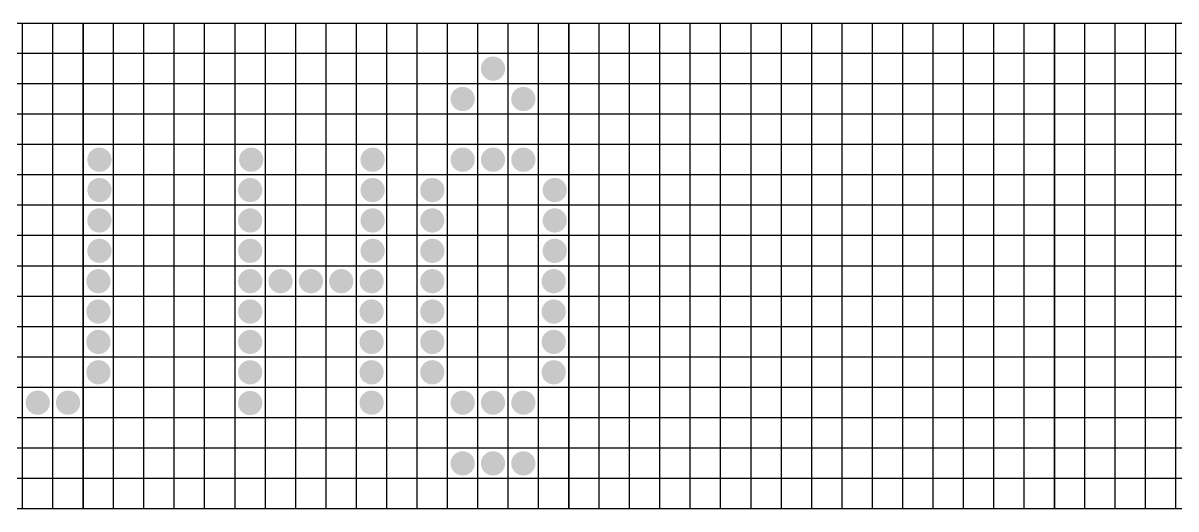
# Model space of a CAD drawing. Header units: millimetres. Extents: x -420 to 1601, y -250 to 2666.
# Drawn here: x -39.8 to 340, y 1750 to 1910 of the extents above; entities that cross this region are included whole.
import ezdxf

# ---------------------------------------------------------------- set-up
doc = ezdxf.new("R2010")
doc.units = ezdxf.units.MM
doc.layers.add('1', color=252, linetype='Continuous')

# ---------------------------------------------------------------- blocks, each defined once
blk = doc.blocks.new('A$C286635286')
at = {"layer": '1'}
for p, q in [((20, 160), (180, 160)), ((20, 0), (20, 160)), ((30, 0), (30, 160)), ((40, 0), (40, 160)), ((50, 0), (50, 160)), ((60, 0), (60, 160)), ((70, 0), (70, 160)), ((80, 0), (80, 160)), ((90, 0), (90, 160)), ((100, 0), (100, 160)), ((110, 0), (110, 160)), ((120, 0), (120, 160)), ((130, 0), (130, 160)), ((140, 0), (140, 160)), ((150, 0), (150, 160)), ((160, 0), (160, 160)), ((170, 0), (170, 160)), ((180, 160), (180, 0)), ((180, 150), (20, 150)), ((180, 140), (20, 140)), ((180, 130), (20, 130)), ((180, 120), (20, 120)), ((180, 110), (20, 110)), ((180, 100), (20, 100)), ((180, 90), (20, 90)), ((180, 80), (20, 80)), ((180, 70), (20, 70)), ((180, 60), (20, 60)), ((180, 50), (20, 50)), ((180, 40), (20, 40)), ((180, 30), (20, 30)), ((180, 20), (20, 20)), ((180, 10), (20, 10)), ((180, 0), (20, 0))]:
    blk.add_line(p, q, dxfattribs=at)

msp = doc.modelspace()

# ---------------------------------------------------------------- hatches: boundary and pattern name
at = {"true_color": 0xff4500}
h = msp.add_hatch(color=20, dxfattribs=at)
h.set_gradient(color1=(255, 69, 0), color2=(234, 62, 0), one_color=1, name='INVSPHERICAL')
h.paths.add_polyline_path([(111, 1895, 1), (119, 1895, 1)])
edge = h.paths.add_edge_path(flags=0)
edge.add_arc((115, 1895), 4, 0, 360)
edge = h.paths.add_edge_path(flags=16)
edge.add_arc((115, 1895), 4, 0, 360)
h = msp.add_hatch(color=20, dxfattribs=at)
h.set_gradient(color1=(255, 69, 0), color2=(234, 62, 0), one_color=1, name='INVSPHERICAL')
h.paths.add_polyline_path([(101, 1885, 1), (109, 1885, 1)])
edge = h.paths.add_edge_path(flags=0)
edge.add_arc((105, 1885), 4, 0, 360)
edge = h.paths.add_edge_path(flags=16)
edge.add_arc((105, 1885), 4, 0, 360)
h = msp.add_hatch(color=20, dxfattribs=at)
h.set_gradient(color1=(255, 69, 0), color2=(234, 62, 0), one_color=1, name='INVSPHERICAL')
h.paths.add_polyline_path([(121, 1885, 1), (129, 1885, 1)])
edge = h.paths.add_edge_path(flags=0)
edge.add_arc((125, 1885), 4, 0, 360)
edge = h.paths.add_edge_path(flags=16)
edge.add_arc((125, 1885), 4, 0, 360)
h = msp.add_hatch(color=20, dxfattribs=at)
h.set_gradient(color1=(255, 69, 0), color2=(234, 62, 0), one_color=1, name='INVSPHERICAL')
h.paths.add_polyline_path([(-18.67, 1865, 1), (-10.67, 1865, 1)])
edge = h.paths.add_edge_path(flags=0)
edge.add_arc((-14.67, 1865), 4, 0, 360)
edge = h.paths.add_edge_path(flags=16)
edge.add_arc((-14.67, 1865), 4, 0, 360)
h = msp.add_hatch(color=20, dxfattribs=at)
h.set_gradient(color1=(255, 69, 0), color2=(234, 62, 0), one_color=1, name='INVSPHERICAL')
h.paths.add_polyline_path([(31.33, 1865, 1), (39.33, 1865, 1)])
edge = h.paths.add_edge_path(flags=0)
edge.add_arc((35.33, 1865), 4, 0, 360)
edge = h.paths.add_edge_path(flags=16)
edge.add_arc((35.33, 1865), 4, 0, 360)
h = msp.add_hatch(color=20, dxfattribs=at)
h.set_gradient(color1=(255, 69, 0), color2=(234, 62, 0), one_color=1, name='INVSPHERICAL')
h.paths.add_polyline_path([(71.33, 1865, 1), (79.33, 1865, 1)])
edge = h.paths.add_edge_path(flags=0)
edge.add_arc((75.33, 1865), 4, 0, 360)
edge = h.paths.add_edge_path(flags=16)
edge.add_arc((75.33, 1865), 4, 0, 360)
h = msp.add_hatch(color=20, dxfattribs=at)
h.set_gradient(color1=(255, 69, 0), color2=(234, 62, 0), one_color=1, name='INVSPHERICAL')
h.paths.add_polyline_path([(101, 1865, 1), (109, 1865, 1)])
edge = h.paths.add_edge_path(flags=0)
edge.add_arc((105, 1865), 4, 0, 360)
edge = h.paths.add_edge_path(flags=16)
edge.add_arc((105, 1865), 4, 0, 360)
h = msp.add_hatch(color=20, dxfattribs=at)
h.set_gradient(color1=(255, 69, 0), color2=(234, 62, 0), one_color=1, name='INVSPHERICAL')
h.paths.add_polyline_path([(111, 1865, 1), (119, 1865, 1)])
edge = h.paths.add_edge_path(flags=0)
edge.add_arc((115, 1865), 4, 0, 360)
edge = h.paths.add_edge_path(flags=16)
edge.add_arc((115, 1865), 4, 0, 360)
h = msp.add_hatch(color=20, dxfattribs=at)
h.set_gradient(color1=(255, 69, 0), color2=(234, 62, 0), one_color=1, name='INVSPHERICAL')
h.paths.add_polyline_path([(121, 1865, 1), (129, 1865, 1)])
edge = h.paths.add_edge_path(flags=0)
edge.add_arc((125, 1865), 4, 0, 360)
edge = h.paths.add_edge_path(flags=16)
edge.add_arc((125, 1865), 4, 0, 360)
h = msp.add_hatch(color=20, dxfattribs=at)
h.set_gradient(color1=(255, 69, 0), color2=(234, 62, 0), one_color=1, name='INVSPHERICAL')
h.paths.add_polyline_path([(-18.67, 1855, 1), (-10.67, 1855, 1)])
edge = h.paths.add_edge_path(flags=0)
edge.add_arc((-14.67, 1855), 4, 0, 360)
edge = h.paths.add_edge_path(flags=16)
edge.add_arc((-14.67, 1855), 4, 0, 360)
h = msp.add_hatch(color=20, dxfattribs=at)
h.set_gradient(color1=(255, 69, 0), color2=(234, 62, 0), one_color=1, name='INVSPHERICAL')
h.paths.add_polyline_path([(31, 1855, 1), (39, 1855, 1)])
edge = h.paths.add_edge_path(flags=0)
edge.add_arc((35, 1855), 4, 0, 360)
edge = h.paths.add_edge_path(flags=16)
edge.add_arc((35, 1855), 4, 0, 360)
h = msp.add_hatch(color=20, dxfattribs=at)
h.set_gradient(color1=(255, 69, 0), color2=(234, 62, 0), one_color=1, name='INVSPHERICAL')
h.paths.add_polyline_path([(71.33, 1855, 1), (79.33, 1855, 1)])
edge = h.paths.add_edge_path(flags=0)
edge.add_arc((75.33, 1855), 4, 0, 360)
edge = h.paths.add_edge_path(flags=16)
edge.add_arc((75.33, 1855), 4, 0, 360)
h = msp.add_hatch(color=20, dxfattribs=at)
h.set_gradient(color1=(255, 69, 0), color2=(234, 62, 0), one_color=1, name='INVSPHERICAL')
h.paths.add_polyline_path([(91, 1855, 1), (99, 1855, 1)])
edge = h.paths.add_edge_path(flags=0)
edge.add_arc((95, 1855), 4, 0, 360)
edge = h.paths.add_edge_path(flags=16)
edge.add_arc((95, 1855), 4, 0, 360)
h = msp.add_hatch(color=20, dxfattribs=at)
h.set_gradient(color1=(255, 69, 0), color2=(234, 62, 0), one_color=1, name='INVSPHERICAL')
h.paths.add_polyline_path([(131.33, 1855, 1), (139.33, 1855, 1)])
edge = h.paths.add_edge_path(flags=0)
edge.add_arc((135.33, 1855), 4, 0, 360)
edge = h.paths.add_edge_path(flags=16)
edge.add_arc((135.33, 1855), 4, 0, 360)
h = msp.add_hatch(color=20, dxfattribs=at)
h.set_gradient(color1=(255, 69, 0), color2=(234, 62, 0), one_color=1, name='INVSPHERICAL')
h.paths.add_polyline_path([(-18.67, 1845, 1), (-10.67, 1845, 1)])
edge = h.paths.add_edge_path(flags=0)
edge.add_arc((-14.67, 1845), 4, 0, 360)
edge = h.paths.add_edge_path(flags=16)
edge.add_arc((-14.67, 1845), 4, 0, 360)
h = msp.add_hatch(color=20, dxfattribs=at)
h.set_gradient(color1=(255, 69, 0), color2=(234, 62, 0), one_color=1, name='INVSPHERICAL')
h.paths.add_polyline_path([(31, 1845, 1), (39, 1845, 1)])
edge = h.paths.add_edge_path(flags=0)
edge.add_arc((35, 1845), 4, 0, 360)
edge = h.paths.add_edge_path(flags=16)
edge.add_arc((35, 1845), 4, 0, 360)
h = msp.add_hatch(color=20, dxfattribs=at)
h.set_gradient(color1=(255, 69, 0), color2=(234, 62, 0), one_color=1, name='INVSPHERICAL')
h.paths.add_polyline_path([(71.33, 1845, 1), (79.33, 1845, 1)])
edge = h.paths.add_edge_path(flags=0)
edge.add_arc((75.33, 1845), 4, 0, 360)
edge = h.paths.add_edge_path(flags=16)
edge.add_arc((75.33, 1845), 4, 0, 360)
h = msp.add_hatch(color=20, dxfattribs=at)
h.set_gradient(color1=(255, 69, 0), color2=(234, 62, 0), one_color=1, name='INVSPHERICAL')
h.paths.add_polyline_path([(91, 1845, 1), (99, 1845, 1)])
edge = h.paths.add_edge_path(flags=0)
edge.add_arc((95, 1845), 4, 0, 360)
edge = h.paths.add_edge_path(flags=16)
edge.add_arc((95, 1845), 4, 0, 360)
h = msp.add_hatch(color=20, dxfattribs=at)
h.set_gradient(color1=(255, 69, 0), color2=(234, 62, 0), one_color=1, name='INVSPHERICAL')
h.paths.add_polyline_path([(131.33, 1845, 1), (139.33, 1845, 1)])
edge = h.paths.add_edge_path(flags=0)
edge.add_arc((135.33, 1845), 4, 0, 360)
edge = h.paths.add_edge_path(flags=16)
edge.add_arc((135.33, 1845), 4, 0, 360)
h = msp.add_hatch(color=20, dxfattribs=at)
h.set_gradient(color1=(255, 69, 0), color2=(234, 62, 0), one_color=1, name='INVSPHERICAL')
h.paths.add_polyline_path([(-18.67, 1835, 1), (-10.67, 1835, 1)])
edge = h.paths.add_edge_path(flags=0)
edge.add_arc((-14.67, 1835), 4, 0, 360)
edge = h.paths.add_edge_path(flags=16)
edge.add_arc((-14.67, 1835), 4, 0, 360)
h = msp.add_hatch(color=20, dxfattribs=at)
h.set_gradient(color1=(255, 69, 0), color2=(234, 62, 0), one_color=1, name='INVSPHERICAL')
h.paths.add_polyline_path([(31, 1835, 1), (39, 1835, 1)])
edge = h.paths.add_edge_path(flags=0)
edge.add_arc((35, 1835), 4, 0, 360)
edge = h.paths.add_edge_path(flags=16)
edge.add_arc((35, 1835), 4, 0, 360)
h = msp.add_hatch(color=20, dxfattribs=at)
h.set_gradient(color1=(255, 69, 0), color2=(234, 62, 0), one_color=1, name='INVSPHERICAL')
h.paths.add_polyline_path([(71.33, 1835, 1), (79.33, 1835, 1)])
edge = h.paths.add_edge_path(flags=0)
edge.add_arc((75.33, 1835), 4, 0, 360)
edge = h.paths.add_edge_path(flags=16)
edge.add_arc((75.33, 1835), 4, 0, 360)
h = msp.add_hatch(color=20, dxfattribs=at)
h.set_gradient(color1=(255, 69, 0), color2=(234, 62, 0), one_color=1, name='INVSPHERICAL')
h.paths.add_polyline_path([(91, 1835, 1), (99, 1835, 1)])
edge = h.paths.add_edge_path(flags=0)
edge.add_arc((95, 1835), 4, 0, 360)
edge = h.paths.add_edge_path(flags=16)
edge.add_arc((95, 1835), 4, 0, 360)
h = msp.add_hatch(color=20, dxfattribs=at)
h.set_gradient(color1=(255, 69, 0), color2=(234, 62, 0), one_color=1, name='INVSPHERICAL')
h.paths.add_polyline_path([(131.33, 1835, 1), (139.33, 1835, 1)])
edge = h.paths.add_edge_path(flags=0)
edge.add_arc((135.33, 1835), 4, 0, 360)
edge = h.paths.add_edge_path(flags=16)
edge.add_arc((135.33, 1835), 4, 0, 360)
h = msp.add_hatch(color=20, dxfattribs=at)
h.set_gradient(color1=(255, 69, 0), color2=(234, 62, 0), one_color=1, name='INVSPHERICAL')
h.paths.add_polyline_path([(-19, 1825, 1), (-11, 1825, 1)])
edge = h.paths.add_edge_path(flags=0)
edge.add_arc((-15, 1825), 4, 0, 360)
edge = h.paths.add_edge_path(flags=16)
edge.add_arc((-15, 1825), 4, 0, 360)
h = msp.add_hatch(color=20, dxfattribs=at)
h.set_gradient(color1=(255, 69, 0), color2=(234, 62, 0), one_color=1, name='INVSPHERICAL')
h.paths.add_polyline_path([(31, 1825, 1), (39, 1825, 1)])
edge = h.paths.add_edge_path(flags=0)
edge.add_arc((35, 1825), 4, 0, 360)
edge = h.paths.add_edge_path(flags=16)
edge.add_arc((35, 1825), 4, 0, 360)
h = msp.add_hatch(color=20, dxfattribs=at)
h.set_gradient(color1=(255, 69, 0), color2=(234, 62, 0), one_color=1, name='INVSPHERICAL')
h.paths.add_polyline_path([(41, 1825, 1), (49, 1825, 1)])
edge = h.paths.add_edge_path(flags=0)
edge.add_arc((45, 1825), 4, 0, 360)
edge = h.paths.add_edge_path(flags=16)
edge.add_arc((45, 1825), 4, 0, 360)
h = msp.add_hatch(color=20, dxfattribs=at)
h.set_gradient(color1=(255, 69, 0), color2=(234, 62, 0), one_color=1, name='INVSPHERICAL')
h.paths.add_polyline_path([(51, 1825, 1), (59, 1825, 1)])
edge = h.paths.add_edge_path(flags=0)
edge.add_arc((55, 1825), 4, 0, 360)
edge = h.paths.add_edge_path(flags=16)
edge.add_arc((55, 1825), 4, 0, 360)
h = msp.add_hatch(color=20, dxfattribs=at)
h.set_gradient(color1=(255, 69, 0), color2=(234, 62, 0), one_color=1, name='INVSPHERICAL')
h.paths.add_polyline_path([(61, 1825, 1), (69, 1825, 1)])
edge = h.paths.add_edge_path(flags=0)
edge.add_arc((65, 1825), 4, 0, 360)
edge = h.paths.add_edge_path(flags=16)
edge.add_arc((65, 1825), 4, 0, 360)
h = msp.add_hatch(color=20, dxfattribs=at)
h.set_gradient(color1=(255, 69, 0), color2=(234, 62, 0), one_color=1, name='INVSPHERICAL')
h.paths.add_polyline_path([(71, 1825, 1), (79, 1825, 1)])
edge = h.paths.add_edge_path(flags=0)
edge.add_arc((75, 1825), 4, 0, 360)
edge = h.paths.add_edge_path(flags=16)
edge.add_arc((75, 1825), 4, 0, 360)
h = msp.add_hatch(color=20, dxfattribs=at)
h.set_gradient(color1=(255, 69, 0), color2=(234, 62, 0), one_color=1, name='INVSPHERICAL')
h.paths.add_polyline_path([(91, 1825, 1), (99, 1825, 1)])
edge = h.paths.add_edge_path(flags=0)
edge.add_arc((95, 1825), 4, 0, 360)
edge = h.paths.add_edge_path(flags=16)
edge.add_arc((95, 1825), 4, 0, 360)
h = msp.add_hatch(color=20, dxfattribs=at)
h.set_gradient(color1=(255, 69, 0), color2=(234, 62, 0), one_color=1, name='INVSPHERICAL')
h.paths.add_polyline_path([(131, 1825, 1), (139, 1825, 1)])
edge = h.paths.add_edge_path(flags=0)
edge.add_arc((135, 1825), 4, 0, 360)
edge = h.paths.add_edge_path(flags=16)
edge.add_arc((135, 1825), 4, 0, 360)
h = msp.add_hatch(color=20, dxfattribs=at)
h.set_gradient(color1=(255, 69, 0), color2=(234, 62, 0), one_color=1, name='INVSPHERICAL')
h.paths.add_polyline_path([(-19, 1815, 1), (-11, 1815, 1)])
edge = h.paths.add_edge_path(flags=0)
edge.add_arc((-15, 1815), 4, 0, 360)
edge = h.paths.add_edge_path(flags=16)
edge.add_arc((-15, 1815), 4, 0, 360)
h = msp.add_hatch(color=20, dxfattribs=at)
h.set_gradient(color1=(255, 69, 0), color2=(234, 62, 0), one_color=1, name='INVSPHERICAL')
h.paths.add_polyline_path([(31, 1815, 1), (39, 1815, 1)])
edge = h.paths.add_edge_path(flags=0)
edge.add_arc((35, 1815), 4, 0, 360)
edge = h.paths.add_edge_path(flags=16)
edge.add_arc((35, 1815), 4, 0, 360)
h = msp.add_hatch(color=20, dxfattribs=at)
h.set_gradient(color1=(255, 69, 0), color2=(234, 62, 0), one_color=1, name='INVSPHERICAL')
h.paths.add_polyline_path([(71, 1815, 1), (79, 1815, 1)])
edge = h.paths.add_edge_path(flags=0)
edge.add_arc((75, 1815), 4, 0, 360)
edge = h.paths.add_edge_path(flags=16)
edge.add_arc((75, 1815), 4, 0, 360)
h = msp.add_hatch(color=20, dxfattribs=at)
h.set_gradient(color1=(255, 69, 0), color2=(234, 62, 0), one_color=1, name='INVSPHERICAL')
h.paths.add_polyline_path([(91, 1815, 1), (99, 1815, 1)])
edge = h.paths.add_edge_path(flags=0)
edge.add_arc((95, 1815), 4, 0, 360)
edge = h.paths.add_edge_path(flags=16)
edge.add_arc((95, 1815), 4, 0, 360)
h = msp.add_hatch(color=20, dxfattribs=at)
h.set_gradient(color1=(255, 69, 0), color2=(234, 62, 0), one_color=1, name='INVSPHERICAL')
h.paths.add_polyline_path([(131, 1815, 1), (139, 1815, 1)])
edge = h.paths.add_edge_path(flags=0)
edge.add_arc((135, 1815), 4, 0, 360)
edge = h.paths.add_edge_path(flags=16)
edge.add_arc((135, 1815), 4, 0, 360)
h = msp.add_hatch(color=20, dxfattribs=at)
h.set_gradient(color1=(255, 69, 0), color2=(234, 62, 0), one_color=1, name='INVSPHERICAL')
h.paths.add_polyline_path([(-19, 1805, 1), (-11, 1805, 1)])
edge = h.paths.add_edge_path(flags=0)
edge.add_arc((-15, 1805), 4, 0, 360)
edge = h.paths.add_edge_path(flags=16)
edge.add_arc((-15, 1805), 4, 0, 360)
h = msp.add_hatch(color=20, dxfattribs=at)
h.set_gradient(color1=(255, 69, 0), color2=(234, 62, 0), one_color=1, name='INVSPHERICAL')
h.paths.add_polyline_path([(31, 1805, 1), (39, 1805, 1)])
edge = h.paths.add_edge_path(flags=0)
edge.add_arc((35, 1805), 4, 0, 360)
edge = h.paths.add_edge_path(flags=16)
edge.add_arc((35, 1805), 4, 0, 360)
h = msp.add_hatch(color=20, dxfattribs=at)
h.set_gradient(color1=(255, 69, 0), color2=(234, 62, 0), one_color=1, name='INVSPHERICAL')
h.paths.add_polyline_path([(71, 1805, 1), (79, 1805, 1)])
edge = h.paths.add_edge_path(flags=0)
edge.add_arc((75, 1805), 4, 0, 360)
edge = h.paths.add_edge_path(flags=16)
edge.add_arc((75, 1805), 4, 0, 360)
h = msp.add_hatch(color=20, dxfattribs=at)
h.set_gradient(color1=(255, 69, 0), color2=(234, 62, 0), one_color=1, name='INVSPHERICAL')
h.paths.add_polyline_path([(91, 1805, 1), (99, 1805, 1)])
edge = h.paths.add_edge_path(flags=0)
edge.add_arc((95, 1805), 4, 0, 360)
edge = h.paths.add_edge_path(flags=16)
edge.add_arc((95, 1805), 4, 0, 360)
h = msp.add_hatch(color=20, dxfattribs=at)
h.set_gradient(color1=(255, 69, 0), color2=(234, 62, 0), one_color=1, name='INVSPHERICAL')
h.paths.add_polyline_path([(131, 1805, 1), (139, 1805, 1)])
edge = h.paths.add_edge_path(flags=0)
edge.add_arc((135, 1805), 4, 0, 360)
edge = h.paths.add_edge_path(flags=16)
edge.add_arc((135, 1805), 4, 0, 360)
h = msp.add_hatch(color=20, dxfattribs=at)
h.set_gradient(color1=(255, 69, 0), color2=(234, 62, 0), one_color=1, name='INVSPHERICAL')
h.paths.add_polyline_path([(-19, 1795, 1), (-11, 1795, 1)])
edge = h.paths.add_edge_path(flags=0)
edge.add_arc((-15, 1795), 4, 0, 360)
edge = h.paths.add_edge_path(flags=16)
edge.add_arc((-15, 1795), 4, 0, 360)
h = msp.add_hatch(color=20, dxfattribs=at)
h.set_gradient(color1=(255, 69, 0), color2=(234, 62, 0), one_color=1, name='INVSPHERICAL')
h.paths.add_polyline_path([(31, 1795, 1), (39, 1795, 1)])
edge = h.paths.add_edge_path(flags=0)
edge.add_arc((35, 1795), 4, 0, 360)
edge = h.paths.add_edge_path(flags=16)
edge.add_arc((35, 1795), 4, 0, 360)
h = msp.add_hatch(color=20, dxfattribs=at)
h.set_gradient(color1=(255, 69, 0), color2=(234, 62, 0), one_color=1, name='INVSPHERICAL')
h.paths.add_polyline_path([(71, 1795, 1), (79, 1795, 1)])
edge = h.paths.add_edge_path(flags=0)
edge.add_arc((75, 1795), 4, 0, 360)
edge = h.paths.add_edge_path(flags=16)
edge.add_arc((75, 1795), 4, 0, 360)
h = msp.add_hatch(color=20, dxfattribs=at)
h.set_gradient(color1=(255, 69, 0), color2=(234, 62, 0), one_color=1, name='INVSPHERICAL')
h.paths.add_polyline_path([(91, 1795, 1), (99, 1795, 1)])
edge = h.paths.add_edge_path(flags=0)
edge.add_arc((95, 1795), 4, 0, 360)
edge = h.paths.add_edge_path(flags=16)
edge.add_arc((95, 1795), 4, 0, 360)
h = msp.add_hatch(color=20, dxfattribs=at)
h.set_gradient(color1=(255, 69, 0), color2=(234, 62, 0), one_color=1, name='INVSPHERICAL')
h.paths.add_polyline_path([(131, 1795, 1), (139, 1795, 1)])
edge = h.paths.add_edge_path(flags=0)
edge.add_arc((135, 1795), 4, 0, 360)
edge = h.paths.add_edge_path(flags=16)
edge.add_arc((135, 1795), 4, 0, 360)
h = msp.add_hatch(color=20, dxfattribs=at)
h.set_gradient(color1=(255, 69, 0), color2=(234, 62, 0), one_color=1, name='INVSPHERICAL')
h.paths.add_polyline_path([(-39, 1785, 1), (-31, 1785, 1)])
edge = h.paths.add_edge_path(flags=0)
edge.add_arc((-35, 1785), 4, 0, 360)
edge = h.paths.add_edge_path(flags=16)
edge.add_arc((-35, 1785), 4, 0, 360)
h = msp.add_hatch(color=20, dxfattribs=at)
h.set_gradient(color1=(255, 69, 0), color2=(234, 62, 0), one_color=1, name='INVSPHERICAL')
h.paths.add_polyline_path([(-29, 1785, 1), (-21, 1785, 1)])
edge = h.paths.add_edge_path(flags=0)
edge.add_arc((-25, 1785), 4, 0, 360)
edge = h.paths.add_edge_path(flags=16)
edge.add_arc((-25, 1785), 4, 0, 360)
h = msp.add_hatch(color=20, dxfattribs=at)
h.set_gradient(color1=(255, 69, 0), color2=(234, 62, 0), one_color=1, name='INVSPHERICAL')
h.paths.add_polyline_path([(31, 1784.86, 1), (39, 1784.86, 1)])
edge = h.paths.add_edge_path(flags=0)
edge.add_arc((35, 1784.86), 4, 0, 360)
edge = h.paths.add_edge_path(flags=16)
edge.add_arc((35, 1784.86), 4, 0, 360)
h = msp.add_hatch(color=20, dxfattribs=at)
h.set_gradient(color1=(255, 69, 0), color2=(234, 62, 0), one_color=1, name='INVSPHERICAL')
h.paths.add_polyline_path([(71, 1785, 1), (79, 1785, 1)])
edge = h.paths.add_edge_path(flags=0)
edge.add_arc((75, 1785), 4, 0, 360)
edge = h.paths.add_edge_path(flags=16)
edge.add_arc((75, 1785), 4, 0, 360)
h = msp.add_hatch(color=20, dxfattribs=at)
h.set_gradient(color1=(255, 69, 0), color2=(234, 62, 0), one_color=1, name='INVSPHERICAL')
h.paths.add_polyline_path([(101, 1785, 1), (109, 1785, 1)])
edge = h.paths.add_edge_path(flags=0)
edge.add_arc((105, 1785), 4, 0, 360)
edge = h.paths.add_edge_path(flags=16)
edge.add_arc((105, 1785), 4, 0, 360)
h = msp.add_hatch(color=20, dxfattribs=at)
h.set_gradient(color1=(255, 69, 0), color2=(234, 62, 0), one_color=1, name='INVSPHERICAL')
h.paths.add_polyline_path([(111, 1785, 1), (119, 1785, 1)])
edge = h.paths.add_edge_path(flags=0)
edge.add_arc((115, 1785), 4, 0, 360)
edge = h.paths.add_edge_path(flags=16)
edge.add_arc((115, 1785), 4, 0, 360)
h = msp.add_hatch(color=20, dxfattribs=at)
h.set_gradient(color1=(255, 69, 0), color2=(234, 62, 0), one_color=1, name='INVSPHERICAL')
h.paths.add_polyline_path([(121, 1785, 1), (129, 1785, 1)])
edge = h.paths.add_edge_path(flags=0)
edge.add_arc((125, 1785), 4, 0, 360)
edge = h.paths.add_edge_path(flags=16)
edge.add_arc((125, 1785), 4, 0, 360)
h = msp.add_hatch(color=20, dxfattribs=at)
h.set_gradient(color1=(255, 69, 0), color2=(234, 62, 0), one_color=1, name='INVSPHERICAL')
h.paths.add_polyline_path([(101, 1765, 1), (109, 1765, 1)])
edge = h.paths.add_edge_path(flags=0)
edge.add_arc((105, 1765), 4, 0, 360)
edge = h.paths.add_edge_path(flags=16)
edge.add_arc((105, 1765), 4, 0, 360)
h = msp.add_hatch(color=20, dxfattribs=at)
h.set_gradient(color1=(255, 69, 0), color2=(234, 62, 0), one_color=1, name='INVSPHERICAL')
h.paths.add_polyline_path([(111, 1765, 1), (119, 1765, 1)])
edge = h.paths.add_edge_path(flags=0)
edge.add_arc((115, 1765), 4, 0, 360)
edge = h.paths.add_edge_path(flags=16)
edge.add_arc((115, 1765), 4, 0, 360)
h = msp.add_hatch(color=20, dxfattribs=at)
h.set_gradient(color1=(255, 69, 0), color2=(234, 62, 0), one_color=1, name='INVSPHERICAL')
h.paths.add_polyline_path([(121, 1765, 1), (129, 1765, 1)])
edge = h.paths.add_edge_path(flags=0)
edge.add_arc((125, 1765), 4, 0, 360)
edge = h.paths.add_edge_path(flags=16)
edge.add_arc((125, 1765), 4, 0, 360)

# ---------------------------------------------------------------- block references
for p in [(-200, 1750), (-40, 1750), (120, 1750), (280, 1750)]:
    msp.add_blockref('A$C286635286', p)

doc.saveas('drawing.dxf')
